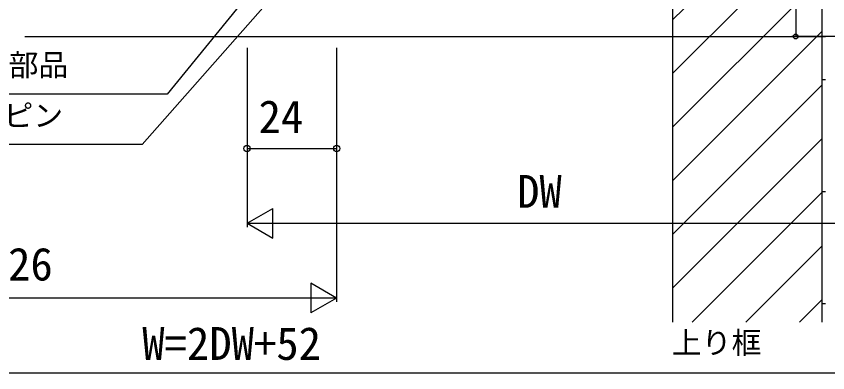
# Model space of a CAD drawing. Units: millimetres, scale not verified. Extents: x -525 to 525, y -804 to 800.
# Drawn here: x 134 to 351.4, y -498.8 to -403.4 of the extents above; entities that cross this region are included whole.
import ezdxf
from ezdxf.enums import TextEntityAlignment as Align

# ---------------------------------------------------------------- set-up
doc = ezdxf.new("R2010")
doc.units = ezdxf.units.MM
doc.header["$LTSCALE"] = 4
for name, color, linetype in [('0-1_USER1', 3, 'Continuous'), ('0-3_YKK_12', 2, 'Continuous'), ('0-5_YKK_D', 6, 'Continuous'), ('0-7_YSS_K', 3, 'Continuous')]:
    doc.layers.add(name, color=color, linetype=linetype)
doc.styles.add('ＭＳ ゴシック', font='')
doc.styles.get('ＭＳ ゴシック').set_extended_font_data('MS Gothic')

msp = doc.modelspace()

# ---------------------------------------------------------------- linework, layer by layer
at = {"layer": '0-3_YKK_12'}
msp.add_line((136.37, -408.815), (350.87, -408.815), dxfattribs=at)
at = {"layer": '0-5_YKK_D'}
for p, q in [((342.858, -363.818), (342.858, -408.815)), ((371.364, -408.815), (341.858, -408.815)), ((195.87, -411.815), (195.87, -439.815)), ((195.87, -411.815), (195.87, -459.815)), ((219.87, -411.815), (219.87, -479.815)), ((219.87, -411.815), (219.87, -439.815)), ((195.87, -438.815), (219.87, -438.815)), ((195.87, -458.815), (202.798, -454.815)), ((202.798, -462.815), (202.798, -454.815)), ((195.87, -458.815), (202.798, -462.815)), ((195.87, -458.815), (209.727, -458.815)), ((203.87, -458.815), (357.87, -458.815)), ((219.87, -478.815), (212.942, -474.815)), ((212.942, -474.815), (212.942, -482.815)), ((211.87, -478.815), (57.87, -478.815)), ((219.87, -478.815), (206.014, -478.815)), ((219.87, -478.815), (212.942, -482.815)), ((19.87, -498.815), (395.87, -498.815))]:
    msp.add_line(p, q, dxfattribs=at)
for points in [[(207.87, -392.317), (206.183, -394.229), (167.773, -437.767), (82.678, -437.767)], [(194.628, -399.559), (193.016, -401.535), (174.47, -424.279), (84.193, -424.279)]]:
    msp.add_lwpolyline(points, dxfattribs=at)
for centre, radius in [((342.858, -408.815), 0.637), ((195.87, -438.815), 0.85), ((219.87, -438.815), 0.85)]:
    msp.add_circle(centre, radius, dxfattribs=at)
at = {"layer": '0-7_YSS_K'}
for p, q in [((309.87, -347.816), (309.87, -485.316)), ((349.87, -347.816), (349.87, -485.316)), ((309.87, -404.366), (349.87, -364.366)), ((309.87, -418.734), (349.87, -378.734)), ((309.87, -433.102), (349.87, -393.102)), ((309.87, -447.471), (349.87, -407.471)), ((349.87, -420.316), (350.87, -420.316)), ((309.87, -461.839), (349.87, -421.839)), ((309.87, -476.208), (349.87, -436.208)), ((315.13, -485.316), (349.87, -450.576)), ((349.87, -450.316), (350.87, -450.316)), ((329.498, -485.316), (349.87, -464.945)), ((343.867, -485.316), (349.87, -479.313)), ((349.87, -480.316), (350.87, -480.316))]:
    msp.add_line(p, q, dxfattribs=at)

# ---------------------------------------------------------------- texts
at = {"layer": '0-1_USER1', "style": 'ＭＳ ゴシック'}
msp.add_text('上り框', height=5.865, dxfattribs=at).set_placement((309.656, -495.451), align=Align.BOTTOM_LEFT)
at = {"layer": '0-5_YKK_D', "style": 'ＭＳ ゴシック'}
for s, height, p in [('土間納まり用部品', 5.865, (83.999, -421.129)), ('24', 8.798, (198.972, -437.315)), ('床付けガイドピン', 5.865, (82.62, -434.662)), ('DW', 8.798, (268.222, -457.315)), ('DW=W/2-26', 8.798, (89.972, -476.769)), ('W=2DW+52', 8.798, (167.813, -498.015))]:
    msp.add_text(s, height=height, dxfattribs=at).set_placement(p, align=Align.BOTTOM_LEFT)

doc.saveas('drawing.dxf')
